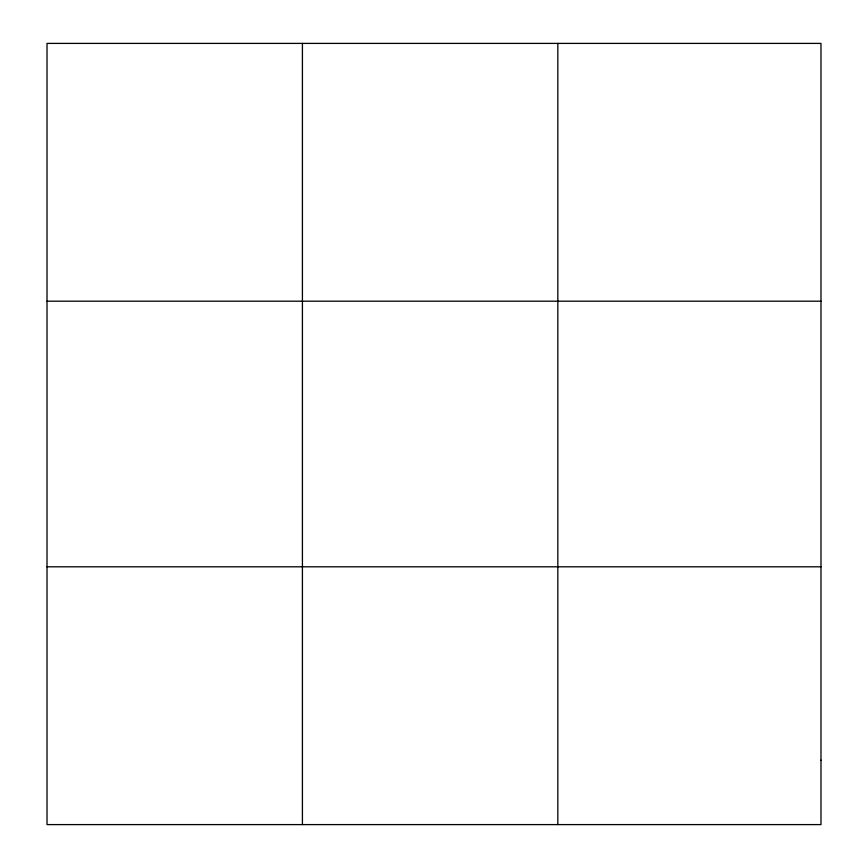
<?xml version="1.0" encoding="UTF-8"?>
<svg xmlns="http://www.w3.org/2000/svg" width="868" height="868" viewBox="0 0 868 868"><rect width="100%" height="100%" fill="white"/><g stroke="black" fill="none" stroke-linecap="round" stroke-linejoin="round"><path stroke-width="1.3" d="M302.422 43.4L302.422 824.6M557.831 43.4L557.831 824.6M47.013 301.196L820.987 301.196M47.013 566.804L820.987 566.804M820.987 760.151L820.987 824.6L47.013 824.6L47.013 43.4L820.987 43.4L820.987 760.151"/></g></svg>
